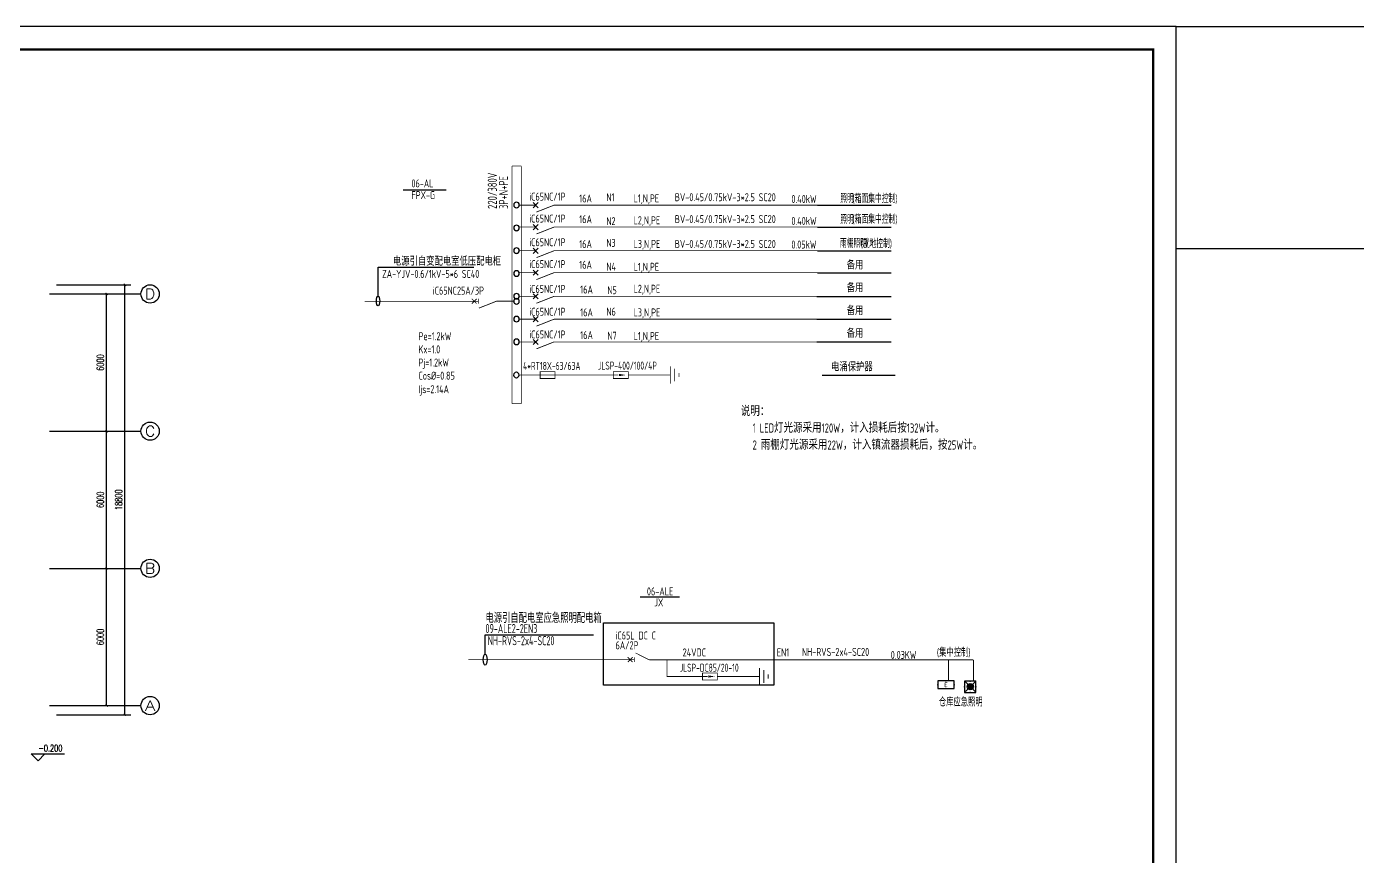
# Model space of a CAD drawing. Extents: x 4981409 to 5298492, y -444687 to -298607.
# Drawn here: x 5039565 to 5097755, y -406940 to -370654 of the extents above; entities that cross this region are included whole.
import ezdxf
from ezdxf.enums import TextEntityAlignment as Align

# ---------------------------------------------------------------- set-up
doc = ezdxf.new("R2010")
doc.units = 0
doc.header["$LTSCALE"] = 1000
doc.header["$MEASUREMENT"] = 0
doc.layers.get('0').update_dxf_attribs({"linetype": 'CONTINUOUS'})
doc.layers.get('Defpoints').update_dxf_attribs({"linetype": 'CONTINUOUS'})
for name, color, linetype in [('AXIS_TEXT', 7, 'CONTINUOUS'), ('ELEMENT', 3, 'CONTINUOUS'), ('EQUIP-照明', 3, 'CONTINUOUS'), ('PUB_TITLE', 4, 'CONTINUOUS'), ('WALL', 2, 'CONTINUOUS'), ('WIRE-系统', 4, 'CONTINUOUS'), ('建筑底图', 251, 'CONTINUOUS'), ('电气', 3, 'CONTINUOUS'), ('电气文字', 7, 'CONTINUOUS'), ('电气表格', 7, 'CONTINUOUS')]:
    doc.layers.add(name, color=color, linetype=linetype)
doc.styles.add('_TCH_AXIS', font='COMPLEX', dxfattribs={"bigfont": 'GBCBIG'})
doc.styles.add('_TCH_DIM', font='SIMPLEX', dxfattribs={"bigfont": 'GBCBIG'})
doc.styles.add('_TCH_DIM_T3', font='SIMPLEX', dxfattribs={"width": 0.705882, "bigfont": 'GBCBIG'})
doc.styles.add('_TEL_DIM', font='sceie.shx', dxfattribs={"width": 0.8, "height": 3.5, "bigfont": 'sceic.shx'})
doc.styles.add('COMPLEX', font='COMPLEX')
doc.styles.add('SCEI', font='sceie.shx', dxfattribs={"width": 0.75, "bigfont": 'sceic.shx'})
doc.styles.add('sceie', font='sceie.shx', dxfattribs={"width": 0.7, "bigfont": 'sceic.shx'})
doc.styles.get("Standard").update_dxf_attribs({"font": 'GBENOR', "bigfont": 'GBCBIG'})
doc.dimstyles.new('_TCH_ARCH&&100', dxfattribs={"dimtxt": 297.5, "dimasz": 100, "dimexe": 250, "dimexo": 300, "dimgap": 126.25, "dimtad": 1, "dimdec": 0, "dimzin": 0, "dimdsep": 46, "dimtxsty": '_TCH_DIM_T3', "dimblk": 'ARCHTICK', "dimcen": 0.09, "dimclrt": 7, "dimazin": 2, "dimtfac": 1, "dimtdec": 0, "dimtix": 1, "dimtmove": 2, "dimatfit": 3, "dimfxl": 0, "dimtolj": 1, "dimtzin": 0, "dimarcsym": 0})

# ---------------------------------------------------------------- blocks, each defined once
blk = doc.blocks.new('$equip$00002604')
blk.add_hatch(color=256).paths.add_polyline_path([(0.27, 0.5, 1), (-0.27, 0.5, 1)])
for p, q in [((-0.43, 0.93), (-0.19, 0.69)), ((-0.43, 0.07), (-0.19, 0.31)), ((0.19, 0.69), (0.43, 0.93)), ((0.19, 0.31), (0.43, 0.07))]:
    blk.add_line(p, q)
at = {"const_width": 0.04}
blk.add_lwpolyline([(-0.5, 1), (-0.5, 0), (0.5, 0), (0.5, 1), (-0.5, 1), (-0.5, 0)], dxfattribs=at)
blk.add_lwpolyline([(-0.5, 1), (-0.5, 0), (0.5, 0), (0.5, 1)], close=True)
blk.add_circle((0, 0.5), 0.275)
for p in [(-0.5, 0.5), (0, 1), (0, 0), (0.5, 0.5)]:
    blk.add_point(p)
at = {"color": 7, "style": '_TEL_DIM', "flags": 1}
blk.add_attdef('A', text='', height=0.000025, dxfattribs=at).set_placement((0, 0), align=Align.MIDDLE_CENTER)
blk = doc.blocks.new('$equip$00002534')
for p, q in [((-0.72, 0.66), (-0.72, 0)), ((0.72, 0.66), (-0.72, 0.66)), ((-0.72, 0), (0.72, 0)), ((0.72, 0), (0.72, 0.66))]:
    blk.add_line(p, q)
at = {"const_width": 0.04}
blk.add_lwpolyline([(-0.72, 0.66), (-0.72, 0), (0.72, 0), (0.72, 0.66), (-0.72, 0.66), (-0.72, 0)], dxfattribs=at)
for p in [(-0.72, 0.33), (0, 0.66), (0, 0), (0.72, 0.33)]:
    blk.add_point(p)
at = {"color": 7, "style": '_TEL_DIM'}
blk.add_attdef('$TEXT$', text='', height=0.4, dxfattribs=at).set_placement((0, 0.33), align=Align.MIDDLE_CENTER)
at = {"color": 7, "style": '_TEL_DIM', "flags": 1}
blk.add_attdef('A', text='', height=0.00002, dxfattribs=at).set_placement((0, 0), align=Align.MIDDLE_CENTER)
blk = doc.blocks.new('$element$00000390')
at = {"const_width": 0.0233}
for points in [[(0, 0), (0, -0.375)], [(-0.25, -0.375), (0.25, -0.375)], [(-0.188, -0.5), (0.188, -0.5)], [(-0.062, -0.625), (0.062, -0.625)]]:
    blk.add_lwpolyline(points, dxfattribs=at)
at = {"flags": 9}
blk.add_attdef('S', (0, 0), '', height=0.00000667, dxfattribs=at)
blk = doc.blocks.new('$element$00000532')
at = {"const_width": 0.0233}
for points in [[(0, 0), (0, -0.283)], [(-0.1, -0.283), (0.1, -0.283), (0.1, -0.717), (-0.1, -0.717), (-0.1, -0.283)], [(0, -1), (0, -0.567)]]:
    blk.add_lwpolyline(points, dxfattribs=at)
for points in [[(-0.033, -0.55), (0.033, -0.55), (0, -0.35), (0.033, -0.55)], [(0.033, -0.55), (0, -0.35), (-0.033, -0.55), (0.033, -0.55)], [(0, -0.367), (-0.033, -0.567), (0.033, -0.567), (0, -0.367)]]:
    blk.add_solid(points)
at = {"flags": 9}
blk.add_attdef('S', (0, 0), '', height=0.00000667, dxfattribs=at)
blk = doc.blocks.new('$element$00000582')
at = {"const_width": 0.0233}
for points in [[(0, 0), (0, -1)], [(-0.1, -0.283), (0.1, -0.283), (0.1, -0.717), (-0.1, -0.717), (-0.1, -0.283)]]:
    blk.add_lwpolyline(points, dxfattribs=at)
at = {"flags": 9}
blk.add_attdef('S', (0, 0), '', height=0.00000667, dxfattribs=at)
blk = doc.blocks.new('_ArchTick')
at = {"color": 0, "linetype": 'ByBlock', "const_width": 0.4}
blk.add_lwpolyline([(-0.5, -0.5), (0.5, 0.5)], dxfattribs=at)
blk = doc.blocks.new('*D30')
at = {"layer": 'Defpoints', "color": 0, "transparency": 16777216}
for p in [(5040565, -394345), (5043065, -394345), (5040565, -400345)]:
    blk.add_point(p, dxfattribs=at)
at = {"layer": '建筑底图', "color": 0, "lineweight": -2, "transparency": 16777216}
for p, q in [((5040865, -394345), (5043315, -394345)), ((5043065, -400345), (5043065, -394345)), ((5040865, -400345), (5043315, -400345))]:
    blk.add_line(p, q, dxfattribs=at)
at = {"layer": '建筑底图', "color": 0, "lineweight": -2, "transparency": 16777216, "xscale": 100, "yscale": 100, "zscale": 100}
for p, rotation in [((5043065, -394345), 90), ((5043065, -400345), 270)]:
    blk.add_blockref('_ArchTick', p, dxfattribs=dict(at, rotation=rotation))
at = {"layer": '建筑底图', "color": 7, "transparency": 16777216, "insert": (5042790, -397345), "char_height": 297.5, "attachment_point": 5, "rotation": 90, "style": '_TCH_DIM_T3'}
blk.add_mtext('\\A1;6000', dxfattribs=at)
blk = doc.blocks.new('*D31')
at = {"layer": 'Defpoints', "color": 0, "transparency": 16777216}
for p in [(5040565, -388345), (5043065, -388345), (5040565, -394345)]:
    blk.add_point(p, dxfattribs=at)
at = {"layer": '建筑底图', "color": 0, "lineweight": -2, "transparency": 16777216}
for p, q in [((5040865, -388345), (5043315, -388345)), ((5043065, -394345), (5043065, -388345)), ((5040865, -394345), (5043315, -394345))]:
    blk.add_line(p, q, dxfattribs=at)
at = {"layer": '建筑底图', "color": 0, "lineweight": -2, "transparency": 16777216, "xscale": 100, "yscale": 100, "zscale": 100}
for p, rotation in [((5043065, -388345), 90), ((5043065, -394345), 270)]:
    blk.add_blockref('_ArchTick', p, dxfattribs=dict(at, rotation=rotation))
at = {"layer": '建筑底图', "color": 7, "transparency": 16777216, "insert": (5042790, -391345), "char_height": 297.5, "attachment_point": 5, "rotation": 90, "style": '_TCH_DIM_T3'}
blk.add_mtext('\\A1;6000', dxfattribs=at)
blk = doc.blocks.new('*D32')
at = {"layer": 'Defpoints', "color": 0, "transparency": 16777216}
for p in [(5040565, -382345), (5043065, -382345), (5040565, -388345)]:
    blk.add_point(p, dxfattribs=at)
at = {"layer": '建筑底图', "color": 0, "lineweight": -2, "transparency": 16777216}
for p, q in [((5040865, -382345), (5043315, -382345)), ((5043065, -388345), (5043065, -382345)), ((5040865, -388345), (5043315, -388345))]:
    blk.add_line(p, q, dxfattribs=at)
at = {"layer": '建筑底图', "color": 0, "lineweight": -2, "transparency": 16777216, "xscale": 100, "yscale": 100, "zscale": 100}
for p, rotation in [((5043065, -382345), 90), ((5043065, -388345), 270)]:
    blk.add_blockref('_ArchTick', p, dxfattribs=dict(at, rotation=rotation))
at = {"layer": '建筑底图', "color": 7, "transparency": 16777216, "insert": (5042790, -385345), "char_height": 297.5, "attachment_point": 5, "rotation": 90, "style": '_TCH_DIM_T3'}
blk.add_mtext('\\A1;6000', dxfattribs=at)
blk = doc.blocks.new('*D33')
at = {"layer": 'Defpoints', "color": 0, "transparency": 16777216}
for p in [(5040565, -381945), (5043865, -381945), (5040565, -400745)]:
    blk.add_point(p, dxfattribs=at)
at = {"layer": '建筑底图', "color": 0, "lineweight": -2, "transparency": 16777216}
for p, q in [((5040865, -381945), (5044115, -381945)), ((5043865, -400745), (5043865, -381945)), ((5040865, -400745), (5044115, -400745))]:
    blk.add_line(p, q, dxfattribs=at)
at = {"layer": '建筑底图', "color": 0, "lineweight": -2, "transparency": 16777216, "xscale": 100, "yscale": 100, "zscale": 100}
for p, rotation in [((5043865, -381945), 90), ((5043865, -400745), 270)]:
    blk.add_blockref('_ArchTick', p, dxfattribs=dict(at, rotation=rotation))
at = {"layer": '建筑底图', "color": 7, "transparency": 16777216, "insert": (5043590, -391345), "char_height": 297.5, "attachment_point": 5, "rotation": 90, "style": '_TCH_DIM_T3'}
blk.add_mtext('\\A1;18800', dxfattribs=at)
blk = doc.blocks.new('_AXISO')
blk.add_circle((0, 0), 0.5)
at = {"layer": 'AXIS_TEXT', "style": 'COMPLEX', "width": 1.041667}
blk.add_attdef('A', text='', height=0.56, dxfattribs=at).set_placement((-0.25, -0.28), (0.25, -0.28), align=Align.FIT)

msp = doc.modelspace()

# ---------------------------------------------------------------- linework, layer by layer
at = {"color": 0}
msp.add_lwpolyline([(5064795, -396723), (5072235.9, -396723), (5072235.9, -399456.3), (5064795, -399456.3)], close=True, dxfattribs=at)
at = {"color": 3, "linetype": 'Continuous', "const_width": 30}
msp.add_lwpolyline([(5066790.1, -398346.7), (5066190.1, -398043.4)], dxfattribs=at)
at = {"layer": 'PUB_TITLE', "color": 4}
msp.add_lwpolyline([(5005725.3, -430054), (5089825.3, -430054), (5089825.3, -370654), (5005725.3, -370654)], close=True, dxfattribs=at)
at = {"layer": 'PUB_TITLE', "color": 4, "const_width": 100}
msp.add_lwpolyline([(5008225.3, -429054), (5088825.3, -429054), (5088825.3, -371654), (5008225.3, -371654)], close=True, dxfattribs=at)
at = {"layer": 'WALL', "color": 1, "ltscale": 10}
msp.add_lwpolyline([(5089825.3, -370654), (5102557, -370654), (5102557, -380369), (5089825.3, -380369)], close=True, dxfattribs=at)
at = {"layer": 'WIRE-系统', "const_width": 35}
for points in [[(5061097.4, -385889.9), (5061597.5, -385889.9)], [(5063097.5, -385889.9), (5064859.7, -385889.9)], [(5068756.7, -399073.9), (5067571, -399073.9), (5067571, -398346.7)]]:
    msp.add_lwpolyline(points, dxfattribs=at)
at = {"layer": '建筑底图'}
for p, q in [((5040565.4, -382344.9), (5044565.4, -382344.9)), ((5040565.4, -388344.9), (5044565.4, -388344.9)), ((5040565.4, -394344.9), (5044565.4, -394344.9)), ((5040565.4, -400344.9), (5044565.4, -400344.9)), ((5040064, -402761.3), (5039764, -402461.3)), ((5039764, -402461.3), (5041214, -402461.3)), ((5040064, -402761.3), (5040364, -402461.3))]:
    msp.add_line(p, q, dxfattribs=at)
at = {"layer": '电气', "color": 4, "const_width": 35}
msp.add_lwpolyline([(5066137.4, -398339.4), (5058882.1, -398339.4)], dxfattribs=at)
at = {"layer": '电气'}
for centre, major_axis in [((5054934.4, -382653.9), (0, -214.4)), ((5059617.3, -398339.4), (0, -244.4))]:
    msp.add_ellipse(centre, major_axis=major_axis, ratio=0.3451036, dxfattribs=at)
at = {"layer": '电气文字'}
for p, q in [((5056034.8, -377785.9), (5057915.1, -377785.9)), ((5054934.4, -381175.6), (5059119.5, -381175.6)), ((5054934.4, -382439.5), (5054934.4, -381175.6)), ((5066399.4, -395589.6), (5068109.3, -395589.6)), ((5059617.3, -398095), (5059617.3, -397251.2)), ((5059617.3, -397251.2), (5064358.4, -397251.2))]:
    msp.add_line(p, q, dxfattribs=at)
at = {"layer": '电气表格', "color": 3}
for p, q in [((5061712.8, -378574.9), (5061939.1, -378348.6)), ((5061712.8, -378348.6), (5061939.1, -378574.9)), ((5061712.8, -379533.8), (5061939.1, -379307.5)), ((5061712.8, -379307.5), (5061939.1, -379533.8)), ((5061712.8, -380568.7), (5061939.1, -380342.5)), ((5061712.8, -380342.5), (5061939.1, -380568.7)), ((5061712.8, -381527.6), (5061939.1, -381301.4)), ((5061712.8, -381301.4), (5061939.1, -381527.6)), ((5061712.8, -382336.3), (5061939.1, -382562.6)), ((5061712.8, -382562.6), (5061939.1, -382336.3)), ((5061712.8, -383562.6), (5061939.1, -383336.3)), ((5061712.8, -383336.3), (5061939.1, -383562.6)), ((5061712.8, -384329.4), (5061939.1, -384555.7)), ((5061712.8, -384555.7), (5061939.1, -384329.4))]:
    msp.add_line(p, q, dxfattribs=at)
at = {"layer": '电气表格', "color": 2}
for p, q in [((5074148.4, -378461.8), (5077364.8, -378461.8)), ((5074148.4, -379420.7), (5077364.8, -379420.7)), ((5074148.4, -380455.6), (5077364.8, -380455.6)), ((5074148.4, -381414.5), (5077364.8, -381414.5)), ((5074120.5, -382449.4), (5077364.8, -382449.4)), ((5074120.5, -383449.4), (5077364.8, -383449.4)), ((5074120.5, -384442.6), (5077364.8, -384442.6)), ((5074353.9, -385889.9), (5077542.4, -385889.9))]:
    msp.add_line(p, q, dxfattribs=at)
at = {"layer": '电气表格', "color": 6, "const_width": 30}
for points in [[(5060794.8, -387145.8), (5060794.8, -376744.5)], [(5061194.8, -376755.9), (5060794.8, -376755.9)], [(5061194.8, -376768.4), (5061194.8, -387145.8)], [(5061194.8, -387145.8), (5060794.8, -387145.8)]]:
    msp.add_lwpolyline(points, dxfattribs=at)
at = {"layer": '电气表格', "color": 4}
for points, const_width in [([(5061106, -378461.8), (5061826, -378461.8)], 35), ([(5062626, -378461.8), (5074148.4, -378461.8)], 35), ([(5062626, -378461.8), (5074148.4, -378461.8)], 35), ([(5061106, -379420.7), (5061826, -379420.7)], 35), ([(5062626, -379420.7), (5074148.4, -379420.7)], 35), ([(5061106, -380455.6), (5061826, -380455.6)], 35), ([(5062626, -380455.6), (5074148.4, -380455.6)], 35), ([(5062626, -380455.6), (5074148.4, -380455.6)], 35), ([(5061106, -381414.5), (5061826, -381414.5)], 35), ([(5062626, -381414.5), (5074148.4, -381414.5)], 35), ([(5058955.2, -382664.5), (5054351.5, -382664.5)], 35), ([(5061106, -382449.4), (5061826, -382449.4)], 35), ([(5062626, -382449.4), (5074148.4, -382449.4)], 35), ([(5061106, -383449.4), (5061826, -383449.4)], 35), ([(5062626, -383449.4), (5074148.4, -383449.4)], 35), ([(5061106, -384442.6), (5061826, -384442.6)], 35), ([(5062626, -384442.6), (5074148.4, -384442.6)], 35), ([(5066296.5, -385889.9), (5067153.5, -385889.9)], 35), ([(5066790.1, -398346.7), (5080967.6, -398346.7)], 35), ([(5079876, -399269.7), (5079876, -398332.3)], 33.2), ([(5080967.6, -399271.2), (5080967.6, -398346.7)], 33.2), ([(5070193.5, -399073.9), (5071050.5, -399073.9)], 35)]:
    msp.add_lwpolyline(points, dxfattribs=dict(at, const_width=const_width))
at = {"layer": '电气表格', "color": 3, "const_width": 35}
for points in [[(5062626, -378461.8), (5061857.6, -378764.1)], [(5062626, -379420.7), (5061857.6, -379723)], [(5062626, -380455.6), (5061857.6, -380757.9)], [(5062626, -381414.5), (5061857.6, -381716.8)], [(5059320.1, -382664.5), (5058943.1, -382664.5)], [(5059031.3, -382557.1), (5059242.7, -382768.5)], [(5059034.8, -382768.5), (5059246.1, -382557.1)], [(5059320.1, -382768.5), (5059320.1, -382557.1)], [(5060108.8, -382662.8), (5059340.5, -382965.1)], [(5060108.8, -382662.8), (5060874, -382662.8)], [(5062626, -382449.4), (5061857.6, -382751.7)], [(5062626, -383449.4), (5061857.6, -383751.7)], [(5062626, -384442.6), (5061857.6, -384744.9)], [(5066137.4, -398339.4), (5065760.4, -398339.4)], [(5065848.6, -398232), (5066059.9, -398443.3)], [(5065852, -398443.3), (5066063.4, -398232)], [(5066137.4, -398443.3), (5066137.4, -398232)]]:
    msp.add_lwpolyline(points, dxfattribs=at)
at = {"layer": '电气表格', "color": 2}
for centre, start, end in [((5060986, -378455.2), 90, 270), ((5060986, -378452.2), 270, 90), ((5060987.1, -379457.2), 90, 270), ((5060986, -379457.3), 270, 90), ((5060986, -380449), 90, 270), ((5060986, -380446), 270, 90), ((5060987.1, -381451.1), 90, 270), ((5060986, -381451.1), 270, 90), ((5060987.1, -382444.6), 90, 270), ((5060987.1, -382667.6), 90, 270), ((5060986, -382444.6), 270, 90), ((5060986, -382667.6), 270, 90), ((5060987.1, -383444.6), 90, 270), ((5060986, -383444.6), 270, 90), ((5060987.1, -384437.8), 90, 270), ((5060986, -384437.8), 270, 90), ((5060979.2, -385889.9), 90, 270), ((5060978, -385889.9), 270, 90)]:
    msp.add_arc(centre, 120, start, end, dxfattribs=at)

# ---------------------------------------------------------------- block references
at = {"layer": 'ELEMENT', "xscale": 1500, "yscale": 1500, "zscale": 1500}
for name, p, rotation in [('$element$00000582', (5061597.5, -385889.9), 90), ('$element$00000532', (5066296.5, -385889.9), 270), ('$element$00000390', (5067153.5, -385889.9), 90), ('$element$00000532', (5070193.5, -399073.9), 270), ('$element$00000390', (5071050.5, -399073.9), 90)]:
    msp.add_blockref(name, p, dxfattribs=dict(at, rotation=rotation))
at = {"layer": 'EQUIP-照明', "xscale": 501, "yscale": 501, "zscale": 501}
msp.add_blockref('$equip$00002534', (5079763.3, -399600.4), dxfattribs=at).add_auto_attribs({'$TEXT$': 'E'})
at = {"layer": 'EQUIP-照明', "color": 0, "xscale": 500, "yscale": 500, "zscale": 500}
msp.add_blockref('$equip$00002604', (5080827.7, -399771.2), dxfattribs=at)
at = {"layer": '建筑底图'}
ref = msp.add_blockref('_AXISO', (5044965.4, -382344.9), dxfattribs=dict(at, xscale=800, yscale=800, zscale=800))
ref.add_attrib('A', 'D', dxfattribs={"layer": 'AXIS_TEXT', "color": 0, "height": 452.5, "style": '_TCH_AXIS', "width": 1.235294}).set_placement((5044739.1, -382571.1), (5045191.7, -382571.1), align=Align.FIT)
ref = msp.add_blockref('_AXISO', (5044965.4, -388344.9), dxfattribs=dict(at, xscale=800, yscale=800, zscale=800))
ref.add_attrib('A', 'C', dxfattribs={"layer": 'AXIS_TEXT', "color": 0, "height": 452.5, "style": '_TCH_AXIS', "width": 1.4}).set_placement((5044739.1, -388571.1), (5045191.7, -388571.1), align=Align.FIT)
ref = msp.add_blockref('_AXISO', (5044965.4, -394344.9), dxfattribs=dict(at, xscale=800, yscale=800, zscale=800))
ref.add_attrib('A', 'B', dxfattribs={"layer": 'AXIS_TEXT', "color": 0, "height": 452.5, "style": '_TCH_AXIS', "width": 1.235294}).set_placement((5044739.1, -394571.1), (5045191.7, -394571.1), align=Align.FIT)
ref = msp.add_blockref('_AXISO', (5044965.4, -400344.9), dxfattribs=dict(at, xscale=800, yscale=800, zscale=800))
ref.add_attrib('A', 'A', dxfattribs={"layer": 'AXIS_TEXT', "color": 0, "height": 452.5, "style": '_TCH_AXIS', "width": 1.166667}).set_placement((5044739.1, -400571.1), (5045191.7, -400571.1), align=Align.FIT)

# ---------------------------------------------------------------- texts
at = {"style": 'SCEI', "width": 0.8}
for s, p in [('说明：', (5070795.8, -387680)), ('1 LED灯光源采用120W，计入损耗后按132W计。', (5071309.4, -388407.3)), ('2 雨棚灯光源采用22W，计入镇流器损耗后，按25W计。', (5071309.4, -389150.9))]:
    msp.add_text(s, height=400, dxfattribs=at).set_placement(p)
at = {"layer": '建筑底图', "style": '_TCH_DIM', "width": 0.705882}
msp.add_text('-0.200', height=297.5, dxfattribs=at).set_placement((5040084, -402356.3))
at = {"layer": '电气文字', "style": 'SCEI', "width": 0.8}
for s, p in [('220/380V', (5060129.7, -378624.8)), ('3P+N+PE', (5060617, -378629.2))]:
    msp.add_text(s, height=400, rotation=90, dxfattribs=at).set_placement(p)
at = {"layer": '电气文字'}
for s, height, style, width, p in [('06-AL', 350, 'SCEI', 0.8, (5056392.5, -377686.9)), ('FPX-G', 350, 'SCEI', 0.8, (5056393.4, -378197)), ('iC65NC/1P', 350, 'SCEI', 0.8, (5061544.5, -378263.8)), ('16A', 350, 'SCEI', 0.7, (5063729.3, -378344.9)), ('N1', 350, 'SCEI', 0.8, (5064915.8, -378291.9)), ('L1,N,PE', 350, 'SCEI', 0.8, (5066104.3, -378339.2)), ('BV-0.45/0.75kV-3*2.5 SC20', 350, 'SCEI', 0.7, (5067909.1, -378289.2)), ('0.40kW', 350, 'SCEI', 0.8, (5073007.4, -378365.9)), ('照明', 350, 'SCEI', 0.65, (5075140.9, -378358.5)), ('(箱面集中控制)', 350, 'SCEI', 0.65, (5075684.2, -378362.3)), ('iC65NC/1P', 350, 'SCEI', 0.8, (5061544.5, -379222.7)), ('16A', 350, 'SCEI', 0.7, (5063729.3, -379250.4)), ('N2', 350, 'SCEI', 0.8, (5064915.8, -379336.1)), ('L2,N,PE', 350, 'SCEI', 0.8, (5066104.3, -379298.1)), ('BV-0.45/0.75kV-3*2.5 SC20', 350, 'SCEI', 0.7, (5067909.1, -379248.1)), ('0.40kW', 350, 'SCEI', 0.8, (5073007.4, -379324.8)), ('照明', 350, 'SCEI', 0.65, (5075140.9, -379278.2)), ('(箱面集中控制)', 350, 'SCEI', 0.65, (5075684.2, -379264.8)), ('iC65NC/1P', 350, 'SCEI', 0.8, (5061544.5, -380257.7)), ('N3', 350, 'SCEI', 0.8, (5064915.8, -380285.7)), ('L3,N,PE', 350, 'SCEI', 0.8, (5066104.3, -380333.1)), ('BV-0.45/0.75kV-3*2.5 SC20', 350, 'SCEI', 0.7, (5067909.1, -380332.1)), ('雨棚照明', 350, 'SCEI', 0.65, (5075131.3, -380316.7)), ('(就地控制)', 350, 'SCEI', 0.65, (5076039.3, -380332.5)), ('16A', 350, 'SCEI', 0.7, (5063729.3, -380338.8)), ('0.05kW', 350, 'SCEI', 0.8, (5073007.4, -380359.8)), ('电源引自变配电室低压配电柜', 350, 'SCEI', 0.8, (5055581.7, -381102.1)), ('iC65NC/1P', 350, 'SCEI', 0.8, (5061544.5, -381216.6)), ('16A', 350, 'SCEI', 0.7, (5063729.3, -381244.2)), ('N4', 350, 'SCEI', 0.8, (5064915.8, -381330)), ('L1,N,PE', 350, 'SCEI', 0.8, (5066104.3, -381333.1)), ('备用', 350, 'SCEI', 0.8, (5075424.3, -381268.3)), ('iC65NC25A/3P', 350, 'SCEI', 0.8, (5057328.2, -382373.4)), ('iC65NC/1P', 350, 'SCEI', 0.8, (5061544.5, -382298.7)), ('16A', 350, 'SCEI', 0.7, (5063771.7, -382326.4)), ('N5', 350, 'SCEI', 0.8, (5064958.3, -382355.1)), ('L2,N,PE', 350, 'SCEI', 0.8, (5066104.3, -382292)), ('备用', 350, 'SCEI', 0.8, (5075424.3, -382261.5)), ('备用', 350, 'SCEI', 0.8, (5075424.3, -383261.5)), ('iC65NC/1P', 350, 'SCEI', 0.8, (5061544.5, -383298.7)), ('16A', 350, 'SCEI', 0.7, (5063771.7, -383326.4)), ('N6', 350, 'SCEI', 0.8, (5064915.8, -383292.2)), ('L3,N,PE', 350, 'SCEI', 0.8, (5066104.3, -383326.9)), ('Pe=1.2kW', 350, 'SCEI', 0.8, (5056700.3, -384368.2)), ('iC65NC/1P', 350, 'SCEI', 0.8, (5061544.5, -384291.9)), ('16A', 350, 'SCEI', 0.7, (5063771.7, -384319.5)), ('N7', 350, 'SCEI', 0.8, (5064958.3, -384348.2)), ('L1,N,PE', 350, 'SCEI', 0.8, (5066104.3, -384361.1)), ('备用', 350, 'SCEI', 0.8, (5075424.3, -384254.6)), ('Kx=1.0', 350, 'SCEI', 0.8, (5056700.3, -384942.1)), ('Pj=1.2kW', 350, 'SCEI', 0.8, (5056700.3, -385518.2)), ('Cos%%C=0.85', 350, 'SCEI', 0.8, (5056700.3, -386093.5)), ('4*RT18X-63/63A', 350, 'SCEI', 0.65, (5061272.5, -385665)), ('JLSP-400/100/4P', 350, 'SCEI', 0.65, (5064550.3, -385653.9)), ('电涌保护器', 350, 'SCEI', 0.8, (5074741.1, -385717.3)), ('Ijs=2.14A', 350, 'SCEI', 0.8, (5056700.3, -386685.7)), ('06-ALE', 350, 'sceie', 0.7, (5066686.6, -395528.1)), ('JX', 350, 'sceie', 0.7, (5067012.9, -396009.2)), ('09-ALE2-2EN3', 399, 'sceie', 0.7, (5059628.4, -397175.9)), ('电源引自配电室应急照明配电箱', 399, 'sceie', 0.7, (5059628.4, -396727.9)), ('NH-RVS-2x4-SC20 ', 399, 'sceie', 0.7, (5059730.9, -397706.4)), ('iC65L DC C', 350, 'sceie', 0.7, (5065313.8, -397455.8)), ('6A/2P', 350, 'sceie', 0.7, (5065313.8, -397884.6)), ('24VDC', 350, 'sceie', 0.7, (5068250.2, -398195.7)), ('EN1', 350, 'sceie', 0.7, (5072368.2, -398195.7)), ('NH-RVS-2x4-SC20 ', 350, 'sceie', 0.7, (5073467.2, -398174.1)), ('0.03KW', 350, 'sceie', 0.7, (5077349.1, -398304.1)), ('(集中控制)', 350, 'sceie', 0.7, (5079368.5, -398207.5)), ('JLSP-DC85/20-10', 350, 'SCEI', 0.65, (5068126.5, -398863.8)), ('仓库应急照明', 350, 'sceie', 0.7, (5079456.6, -400378.5))]:
    msp.add_text(s, height=height, dxfattribs=dict(at, style=style, width=width)).set_placement(p)
at = {"layer": '电气文字', "style": 'SCEI', "width": 0.8}
msp.add_text('ZA-YJV-0.6/1kV-5*6 SC40', height=350, dxfattribs=at).set_placement((5055107.7, -381469.1), align=Align.MIDDLE_LEFT)

# ---------------------------------------------------------------- dimensions: what is measured, and where the dimension line sits
at = {"layer": '建筑底图'}
for p1, p2, distance, picture, middle in [((5040565.4, -400744.9), (5040565.4, -381944.9), -3300, '*D33', (5043590.4, -391344.9)), ((5040565.4, -388344.9), (5040565.4, -382344.9), -2500, '*D32', (5042790.4, -385344.9)), ((5040565.4, -394344.9), (5040565.4, -388344.9), -2500, '*D31', (5042790.4, -391344.9)), ((5040565.4, -400344.9), (5040565.4, -394344.9), -2500, '*D30', (5042790.4, -397344.9))]:
    dim = msp.add_aligned_dim(p1=p1, p2=p2, distance=distance, dimstyle='_TCH_ARCH&&100', dxfattribs=at)
    dim.commit()
    dim.dimension.update_dxf_attribs({"geometry": picture, "text_midpoint": middle})

doc.saveas('drawing.dxf')
